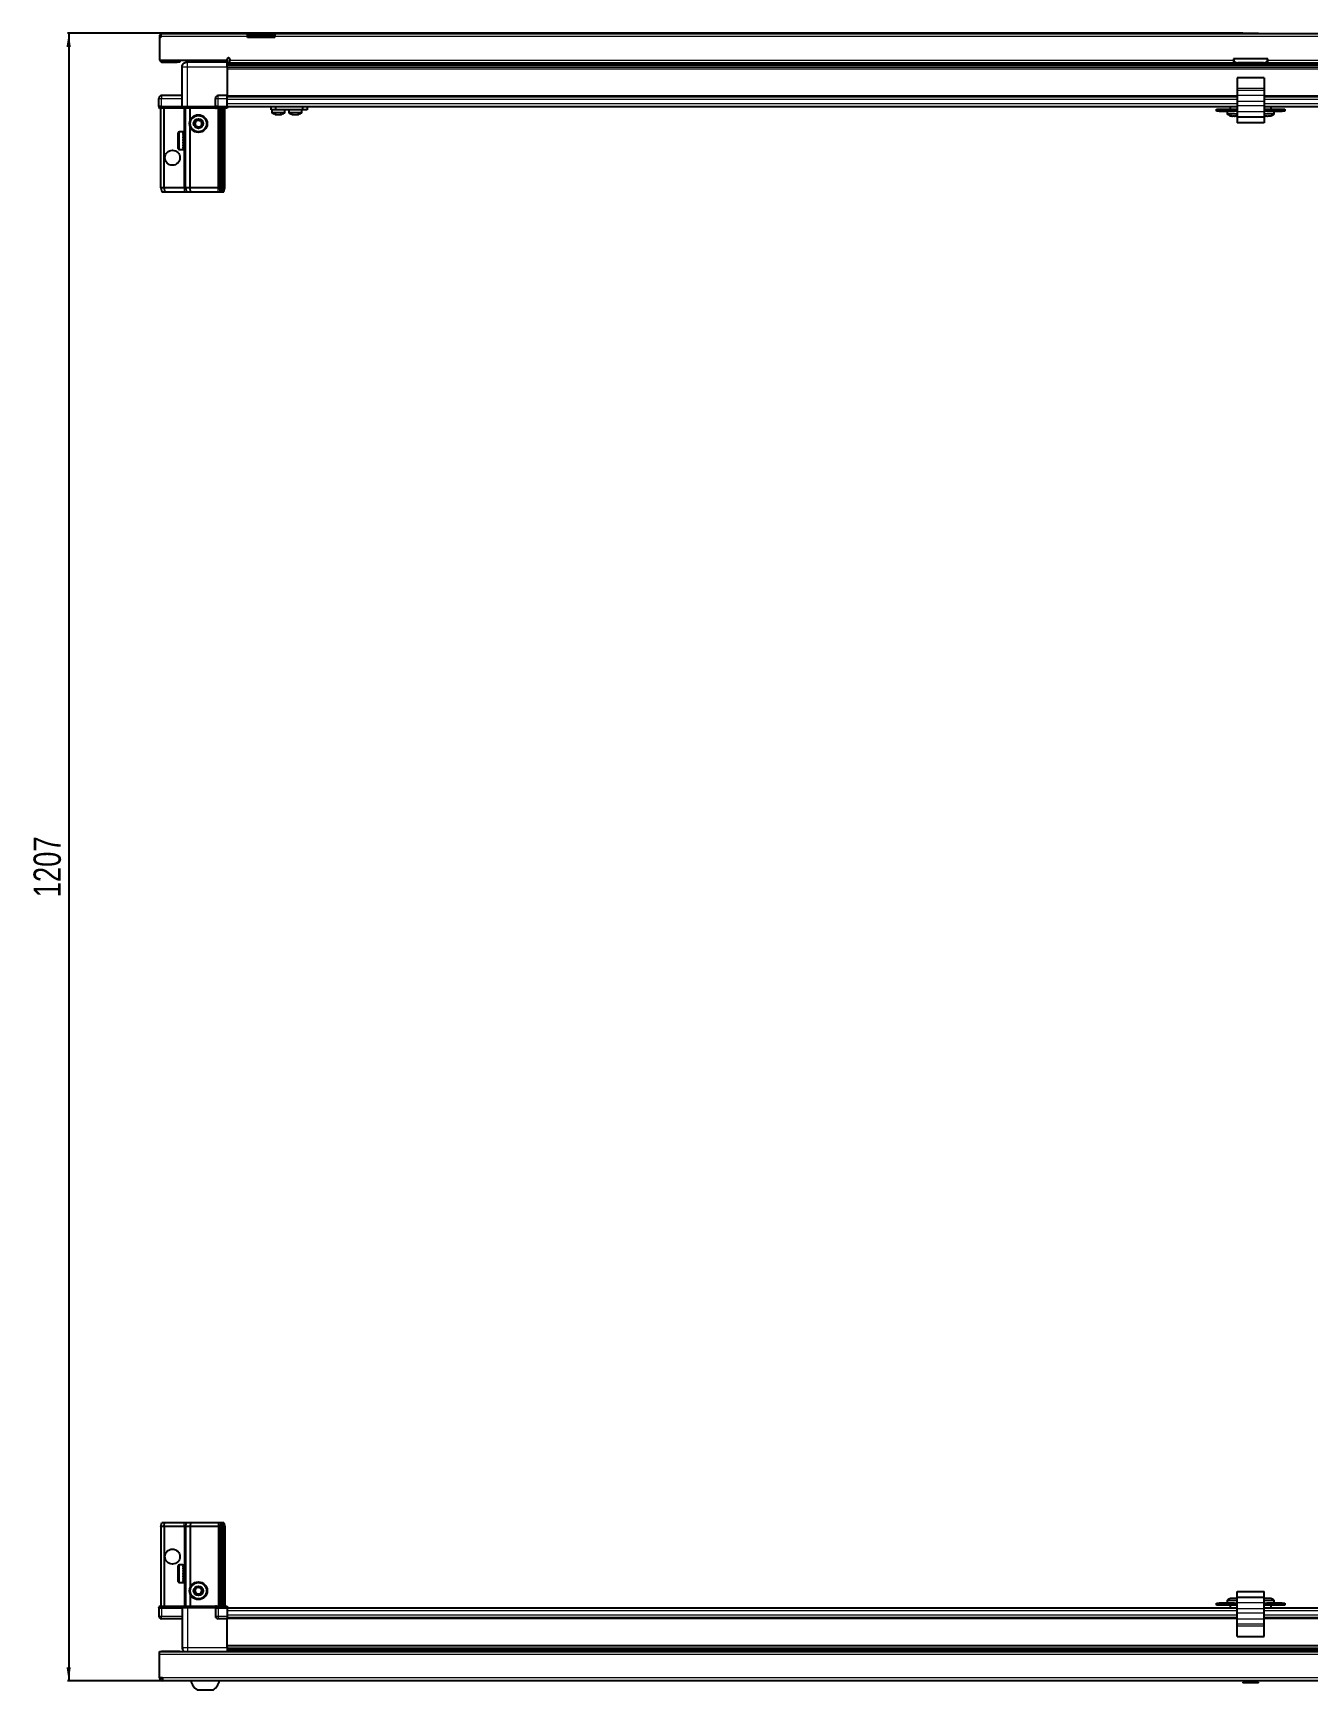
# Model space of a CAD drawing. Header units: millimetres. Extents: x 1132 to 6273, y -599 to 2283.
# Drawn here: x 1220 to 2154, y -599 to 614 of the extents above; entities that cross this region are included whole.
import ezdxf

# ---------------------------------------------------------------- set-up
doc = ezdxf.new("R2010")
doc.units = ezdxf.units.MM
doc.layers.add('FORMAT', color=7, linetype='Continuous')
doc.styles.add('SLDTEXTSTYLE0', font='TXT', dxfattribs={"width": 0.75})
doc.dimstyles.new('SLDDIMSTYLE0', dxfattribs={"dimtxt": 20, "dimasz": 10, "dimexe": 0, "dimexo": 0.0625, "dimgap": 5, "dimtad": 2, "dimdec": 1, "dimrnd": 1e-09, "dimzin": 12, "dimdsep": 46, "dimtxsty": 'SLDTEXTSTYLE0', "dimsah": 1, "dimcen": 0.09, "dimadec": 0, "dimazin": 3, "dimtfac": 1, "dimtofl": 0, "dimtmove": 0, "dimatfit": 3, "dimfxl": 0, "dimfrac": 2, "dimtolj": 1, "dimtzin": 12, "dimarcsym": 0})

# ---------------------------------------------------------------- blocks, each defined once
blk = doc.blocks.new('_D_11')
at = {"layer": 'FORMAT'}
for p, q in [((2106.7, 614.4), (1245.5, 614.4)), ((1246.5, 614.4), (1246.5, -592.6)), ((1315.1, -592.6), (1245.5, -592.6))]:
    blk.add_line(p, q, dxfattribs=at)
for points in [[(1246.5, 614.4), (1244.9, 604.4), (1248, 604.4)], [(1246.5, -592.6), (1248, -582.6), (1244.9, -582.6)]]:
    blk.add_solid(points, dxfattribs=at)
at = {"layer": 'FORMAT', "insert": (1220.7, -18.6), "char_height": 20, "attachment_point": 1, "rotation": 90, "style": 'SLDTEXTSTYLE0'}
blk.add_mtext('1207', dxfattribs=at)

msp = doc.modelspace()

# ---------------------------------------------------------------- linework, layer by layer
at = {"color": 7, "linetype": 'Continuous', "lineweight": 25}
for p, q in [((1313.99, 612.04), (1312.99, 612.04)), ((1312.99, 612.04), (1312.99, 611.14)), ((1312.99, 611.14), (1312.99, 594.64)), ((1313.99, 611.14), (1312.99, 611.14)), ((1313.99, 612.04), (1313.99, 611.14)), ((1314.59, 614.14), (1377.49, 614.14)), ((1337.85, 614.44), (1337.85, 614.14)), ((1337.85, 614.44), (1349.42, 614.44)), ((1349.42, 614.14), (1349.42, 614.44)), ((1377.49, 612.04), (1377.49, 614.14)), ((1377.49, 614.14), (1387.49, 614.14)), ((1387.49, 612.64), (1377.49, 612.64)), ((1377.49, 611.14), (1377.49, 612.04)), ((1397.49, 611.14), (1377.49, 611.14)), ((1387.49, 614.14), (1397.49, 614.14)), ((1397.49, 612.64), (1387.49, 612.64)), ((1397.49, 614.14), (1397.49, 612.04)), ((1397.49, 614.14), (2827.49, 614.14)), ((1397.49, 611.14), (1397.49, 612.04)), ((2106.7, 614.44), (2106.7, 614.14)), ((2106.7, 614.44), (2118.27, 614.44)), ((2118.27, 614.14), (2118.27, 614.44)), ((1362.49, 594.64), (1362.49, 595.49)), ((1364.49, 595.49), (1364.49, 594.74)), ((1364.49, 592.64), (1364.49, 594.74)), ((2124.99, 595.64), (2099.99, 595.64)), ((2099.99, 595.64), (2099.99, 594.74)), ((2099.99, 594.74), (2099.99, 592.64)), ((2124.99, 594.74), (2124.99, 595.64)), ((2124.99, 592.64), (2124.99, 594.74)), ((1312.99, 594.64), (1362.49, 594.64)), ((1315.09, 593.14), (1325.99, 593.14)), ((1327.99, 593.14), (1325.99, 593.14)), ((1327.99, 594.64), (1327.99, 593.14)), ((1329.49, 560.64), (1329.49, 589.64)), ((1333.24, 594.64), (1333.24, 593.14)), ((1362.49, 593.14), (1333.49, 593.14)), ((1359.74, 593.14), (1359.74, 594.64)), ((1362.49, 594.64), (1362.49, 593.14)), ((1362.49, 592.49), (1386.37, 592.49)), ((2862.49, 590.7), (1362.49, 590.7)), ((2862.49, 590.66), (1362.49, 590.66)), ((1362.49, 589.64), (1362.49, 568.64)), ((1364.49, 592.64), (2099.99, 592.64)), ((1380.99, 592.64), (1380.99, 592.49)), ((1381.15, 592.64), (1381.15, 592.49)), ((1381.36, 592.64), (1381.36, 592.49)), ((1381.91, 592.64), (1381.91, 592.49)), ((1382.32, 592.64), (1382.32, 592.49)), ((1383.21, 592.64), (1383.21, 592.49)), ((1383.79, 592.64), (1383.79, 592.49)), ((1384.93, 592.64), (1384.93, 592.49)), ((1385.63, 592.64), (1385.63, 592.49)), ((1386.37, 592.49), (1386.91, 592.49)), ((1386.91, 592.64), (1386.91, 592.49)), ((1386.91, 592.49), (1387.64, 592.49)), ((1386.91, 592.49), (1386.91, 592.49)), ((1387.09, 592.64), (1387.09, 592.49)), ((1387.59, 592.64), (1387.59, 592.49)), ((1387.64, 592.64), (1387.64, 592.49)), ((1387.64, 592.49), (1388.61, 592.49)), ((1387.64, 592.49), (1387.64, 592.49)), ((1388.61, 592.49), (2836.37, 592.49)), ((1388.93, 592.64), (1388.93, 592.49)), ((1388.95, 592.64), (1388.95, 592.49)), ((1389.64, 592.64), (1389.64, 592.49)), ((1390.82, 592.64), (1390.82, 592.49)), ((1391.43, 592.64), (1391.43, 592.49)), ((1392.38, 592.64), (1392.38, 592.49)), ((1392.84, 592.64), (1392.84, 592.49)), ((1393.47, 592.64), (1393.47, 592.49)), ((1393.72, 592.64), (1393.72, 592.49)), ((1393.96, 592.64), (1393.96, 592.49)), ((1393.99, 592.64), (1393.99, 592.49)), ((2121.99, 592.64), (2102.99, 592.64)), ((2124.99, 592.64), (2860.49, 592.64)), ((2122.49, 581.59), (2102.49, 581.59)), ((2102.49, 581.59), (2102.49, 573.86)), ((2102.49, 573.86), (2102.49, 572.42)), ((2102.49, 572.42), (2102.49, 568.65)), ((2122.49, 581.59), (2122.49, 573.86)), ((2122.49, 573.86), (2122.49, 572.42)), ((2122.49, 572.42), (2122.49, 568.65)), ((1312.49, 560.64), (1312.49, 566.64)), ((1312.49, 560.64), (1312.49, 560.3)), ((1312.49, 560.64), (1312.49, 560.64)), ((1312.49, 560.64), (1312.49, 560.3)), ((1314.49, 560.64), (1312.49, 560.64)), ((1312.49, 560.3), (1312.99, 559.44)), ((1312.49, 560.3), (1312.99, 559.44)), ((1312.99, 559.44), (1314.49, 559.44)), ((1313.99, 501.14), (1313.99, 559.44)), ((1329.49, 568.64), (1314.49, 568.64)), ((1314.49, 560.64), (1329.29, 560.64)), ((1329.29, 559.44), (1314.49, 559.44)), ((1316.49, 501.14), (1316.49, 559.44)), ((1329.29, 560.64), (1329.49, 560.64)), ((1329.49, 559.44), (1329.29, 559.44)), ((1329.49, 560.64), (1329.49, 559.44)), ((1329.49, 560.64), (1333.49, 560.64)), ((1333.49, 559.44), (1329.49, 559.44)), ((1331.99, 501.14), (1331.99, 559.44)), ((1333.49, 560.64), (1353.79, 560.64)), ((1353.79, 559.44), (1333.49, 559.44)), ((1335.49, 550.64), (1335.49, 559.44)), ((1353.79, 560.64), (1353.99, 560.64)), ((1353.99, 559.44), (1353.79, 559.44)), ((1353.99, 560.64), (1353.99, 566.64)), ((1353.99, 560.64), (1353.99, 559.44)), ((1355.99, 560.64), (1353.99, 560.64)), ((1353.99, 560.64), (1355.99, 560.64)), ((1353.99, 559.44), (1354.67, 559.44)), ((1362.49, 559.44), (1354.67, 559.44)), ((1362.49, 568.64), (1355.99, 568.64)), ((1355.99, 560.64), (1362.49, 560.64)), ((1355.99, 560.3), (1362.49, 560.3)), ((1356.99, 501.14), (1356.99, 559.44)), ((1357.99, 501.14), (1357.99, 559.44)), ((1359.49, 501.14), (1359.49, 559.44)), ((1360.99, 501.14), (1360.99, 559.44)), ((1362.49, 566.64), (1362.49, 568.64)), ((1362.49, 567.99), (2102.49, 567.99)), ((1362.49, 560.64), (1362.49, 566.64)), ((1362.49, 560.79), (2102.49, 560.79)), ((1362.49, 560.64), (1362.49, 560.3)), ((1362.49, 560.3), (1362.49, 559.44)), ((1394.94, 558.29), (1394.94, 560.79)), ((1397.94, 558.29), (1394.94, 558.29)), ((1395.29, 558.29), (1395.29, 556.38)), ((1397.94, 560.79), (1397.94, 558.29)), ((1418.14, 558.29), (1397.94, 558.29)), ((1404.79, 556.38), (1404.79, 558.29)), ((1407.74, 558.29), (1407.74, 556.38)), ((1407.79, 558.29), (1407.79, 556.38)), ((1417.29, 556.38), (1417.29, 558.29)), ((1418.14, 558.29), (1418.14, 560.79)), ((1421.14, 558.29), (1418.14, 558.29)), ((1421.14, 560.79), (1421.14, 558.29)), ((2087.49, 557.29), (2087.49, 558.79)), ((2087.49, 558.79), (2089.49, 558.79)), ((2089.49, 558.79), (2089.49, 557.29)), ((2089.49, 558.79), (2100.74, 558.79)), ((2097.49, 560.79), (2097.49, 558.79)), ((2100.74, 557.29), (2100.74, 558.79)), ((2100.74, 558.79), (2102.49, 558.79)), ((2102.49, 568.65), (2102.49, 564.32)), ((2102.49, 564.32), (2102.49, 561.1)), ((2102.49, 561.1), (2102.49, 556.77)), ((2122.49, 568.65), (2122.49, 564.32)), ((2122.49, 567.99), (2862.49, 567.99)), ((2122.49, 564.32), (2122.49, 561.1)), ((2122.49, 561.1), (2122.49, 556.77)), ((2122.49, 560.79), (2862.49, 560.79)), ((2122.49, 558.79), (2124.24, 558.79)), ((2124.24, 558.79), (2124.24, 557.29)), ((2124.24, 558.79), (2135.49, 558.79)), ((2127.49, 558.79), (2127.49, 560.79)), ((2135.49, 557.29), (2135.49, 558.79)), ((2135.49, 558.79), (2137.49, 558.79)), ((2137.49, 558.79), (2137.49, 557.29)), ((2089.49, 557.29), (2087.49, 557.29)), ((2089.49, 557.29), (2100.74, 557.29)), ((2095.24, 557.29), (2095.24, 555.38)), ((2102.49, 557.29), (2100.74, 557.29)), ((2102.49, 556.77), (2102.49, 552.79)), ((2122.49, 552.79), (2102.49, 552.79)), ((2102.49, 552.79), (2102.49, 548.79)), ((2122.49, 548.79), (2102.49, 548.79)), ((2124.24, 557.29), (2122.49, 557.29)), ((2122.49, 556.77), (2122.49, 552.79)), ((2122.49, 553.99), (2122.74, 553.91)), ((2122.49, 552.79), (2122.49, 548.79)), ((2124.24, 557.29), (2135.49, 557.29)), ((2129.74, 555.38), (2129.74, 557.29)), ((2137.49, 557.29), (2135.49, 557.29)), ((1326.79, 529.94), (1326.79, 541.34)), ((1330.49, 542.14), (1327.59, 542.14)), ((1329.99, 542.04), (1330.49, 542.04)), ((1329.99, 542.04), (1329.99, 541.88)), ((1329.99, 541.88), (1330.49, 541.88)), ((1329.99, 541.39), (1330.49, 541.39)), ((1329.99, 541.39), (1329.99, 541.01)), ((1329.99, 541.01), (1330.49, 541.01)), ((1329.99, 540.17), (1330.49, 540.17)), ((1329.99, 540.17), (1329.99, 539.62)), ((1329.99, 539.62), (1330.49, 539.62)), ((1329.99, 538.51), (1330.49, 538.51)), ((1329.99, 538.51), (1329.99, 537.83)), ((1329.99, 537.83), (1330.49, 537.83)), ((1329.99, 536.57), (1330.49, 536.57)), ((1329.99, 536.57), (1329.99, 535.84)), ((1329.99, 536.27), (1330.49, 536.27)), ((1329.99, 535.84), (1330.49, 535.84)), ((1329.99, 534.54), (1330.49, 534.54)), ((1329.99, 534.54), (1329.99, 533.82)), ((1329.99, 534.41), (1330.49, 534.41)), ((1330.49, 542.04), (1330.49, 542.14)), ((1330.49, 541.88), (1330.49, 542.04)), ((1330.49, 541.39), (1330.49, 541.88)), ((1330.49, 541.01), (1330.49, 541.39)), ((1330.49, 540.17), (1330.49, 541.01)), ((1330.49, 539.62), (1330.49, 540.17)), ((1330.59, 540.04), (1330.49, 540.04)), ((1330.49, 538.51), (1330.49, 539.62)), ((1330.49, 537.83), (1330.49, 538.51)), ((1330.49, 536.57), (1330.49, 537.83)), ((1330.49, 536.27), (1330.49, 536.57)), ((1330.49, 534.54), (1330.49, 535.84)), ((1330.49, 533.82), (1330.49, 534.41)), ((1330.59, 538.52), (1330.59, 540.04)), ((1330.59, 531.24), (1330.59, 538.52)), ((1331.47, 538.95), (1330.99, 539.64)), ((1330.99, 531.64), (1330.99, 539.64)), ((1331.96, 539.64), (1331.47, 538.95)), ((1331.47, 532.33), (1331.47, 538.95)), ((1331.99, 539.64), (1331.96, 539.64)), ((1331.96, 531.64), (1331.96, 539.64)), ((1335.49, 501.14), (1335.49, 545.64)), ((1327.59, 529.14), (1330.49, 529.14)), ((1329.99, 533.82), (1330.49, 533.82)), ((1329.99, 532.61), (1330.49, 532.61)), ((1329.99, 532.61), (1329.99, 531.98)), ((1329.99, 531.98), (1330.49, 531.98)), ((1329.99, 530.98), (1330.49, 530.98)), ((1329.99, 530.98), (1329.99, 530.5)), ((1329.99, 530.5), (1330.49, 530.5)), ((1329.99, 529.81), (1330.49, 529.81)), ((1329.99, 529.81), (1329.99, 529.52)), ((1329.99, 529.52), (1330.49, 529.52)), ((1329.99, 529.21), (1330.49, 529.21)), ((1329.99, 529.21), (1329.99, 529.14)), ((1329.99, 529.14), (1330.49, 529.14)), ((1330.49, 532.61), (1330.49, 533.82)), ((1330.49, 531.98), (1330.49, 532.61)), ((1330.49, 530.98), (1330.49, 531.98)), ((1330.49, 531.24), (1330.59, 531.24)), ((1330.49, 530.5), (1330.49, 530.98)), ((1330.49, 529.81), (1330.49, 530.5)), ((1330.49, 529.52), (1330.49, 529.81)), ((1330.49, 529.21), (1330.49, 529.52)), ((1330.49, 529.14), (1330.49, 529.21)), ((1330.49, 529.14), (1330.49, 529.14)), ((1330.99, 531.64), (1331.47, 532.33)), ((1331.47, 532.33), (1331.96, 531.64)), ((1331.96, 531.64), (1331.99, 531.64)), ((1313.99, 501.14), (1314.79, 498.14)), ((1316.49, 501.14), (1313.99, 501.14)), ((1314.79, 498.14), (1316.64, 498.14)), ((1330.99, 501.14), (1316.49, 501.14)), ((1316.49, 501.14), (1316.64, 498.14)), ((1316.64, 498.14), (1330.99, 498.14)), ((1331.99, 501.14), (1330.99, 501.14)), ((1330.99, 498.14), (1332.79, 498.14)), ((1335.49, 501.14), (1331.99, 501.14)), ((1331.99, 501.14), (1332.79, 498.14)), ((1332.79, 498.14), (1335.82, 498.14)), ((1355.99, 501.14), (1335.49, 501.14)), ((1335.82, 498.14), (1335.49, 501.14)), ((1335.82, 498.14), (1355.99, 498.14)), ((1356.99, 501.14), (1355.99, 501.14)), ((1355.99, 498.14), (1357.79, 498.14)), ((1357.99, 501.14), (1356.99, 501.14)), ((1357.79, 498.14), (1356.99, 501.14)), ((1357.79, 498.14), (1358.53, 498.14)), ((1359.49, 501.14), (1357.99, 501.14)), ((1358.53, 498.14), (1357.99, 501.14)), ((1358.53, 498.14), (1359.03, 498.14)), ((1359.03, 498.14), (1359.49, 501.14)), ((1359.03, 498.14), (1360.18, 498.14)), ((1360.99, 501.14), (1359.49, 501.14)), ((1360.18, 498.14), (1360.99, 501.14)), ((1313.99, -479.56), (1314.79, -476.56)), ((1316.49, -479.56), (1313.99, -479.56)), ((1313.99, -479.56), (1313.99, -537.86)), ((1314.79, -476.56), (1316.64, -476.56)), ((1316.49, -479.56), (1316.64, -476.56)), ((1316.49, -479.56), (1316.49, -537.86)), ((1330.99, -479.56), (1316.49, -479.56)), ((1316.64, -476.56), (1330.99, -476.56)), ((1330.99, -476.56), (1332.79, -476.56)), ((1331.99, -479.56), (1330.99, -479.56)), ((1331.99, -479.56), (1332.79, -476.56)), ((1331.99, -479.56), (1331.99, -537.86)), ((1335.49, -479.56), (1331.99, -479.56)), ((1332.79, -476.56), (1335.82, -476.56)), ((1335.82, -476.56), (1335.49, -479.56)), ((1335.49, -479.56), (1335.49, -524.06)), ((1355.99, -479.56), (1335.49, -479.56)), ((1335.82, -476.56), (1355.99, -476.56)), ((1355.99, -476.56), (1357.79, -476.56)), ((1356.99, -479.56), (1355.99, -479.56)), ((1357.79, -476.56), (1356.99, -479.56)), ((1357.99, -479.56), (1356.99, -479.56)), ((1356.99, -479.56), (1356.99, -537.86)), ((1357.79, -476.56), (1358.53, -476.56)), ((1358.53, -476.56), (1357.99, -479.56)), ((1357.99, -479.56), (1357.99, -537.86)), ((1359.49, -479.56), (1357.99, -479.56)), ((1358.53, -476.56), (1359.03, -476.56)), ((1359.03, -476.56), (1360.18, -476.56)), ((1359.03, -476.56), (1359.49, -479.56)), ((1360.99, -479.56), (1359.49, -479.56)), ((1359.49, -479.56), (1359.49, -537.86)), ((1360.18, -476.56), (1360.99, -479.56)), ((1360.99, -479.56), (1360.99, -537.86)), ((1326.79, -519.76), (1326.79, -508.36)), ((1329.99, -507.56), (1327.59, -507.56)), ((1329.99, -507.56), (1329.99, -507.57)), ((1329.99, -507.57), (1330.49, -507.57)), ((1329.99, -507.76), (1330.49, -507.76)), ((1329.99, -507.76), (1329.99, -507.97)), ((1329.99, -507.97), (1330.49, -507.97)), ((1329.99, -508.55), (1330.49, -508.55)), ((1329.99, -508.55), (1329.99, -508.98)), ((1329.99, -508.98), (1330.49, -508.98)), ((1330.49, -507.76), (1330.49, -507.57)), ((1330.49, -507.97), (1330.49, -507.76)), ((1330.49, -508.55), (1330.49, -507.97)), ((1330.49, -508.98), (1330.49, -508.55)), ((1330.49, -509.88), (1330.49, -508.98)), ((1330.59, -509.66), (1330.49, -509.66)), ((1330.59, -518.46), (1330.59, -509.66)), ((1327.59, -520.56), (1329.99, -520.56)), ((1329.99, -509.88), (1330.49, -509.88)), ((1329.99, -509.88), (1329.99, -510.48)), ((1329.99, -510.48), (1330.49, -510.48)), ((1329.99, -511.63), (1330.49, -511.63)), ((1329.99, -511.63), (1329.99, -512.33)), ((1329.99, -512.33), (1330.49, -512.33)), ((1329.99, -513.61), (1330.49, -513.61)), ((1329.99, -513.61), (1329.99, -514.35)), ((1329.99, -513.76), (1330.49, -513.76)), ((1329.99, -514.26), (1330.49, -514.26)), ((1329.99, -514.35), (1330.49, -514.35)), ((1329.99, -515.64), (1330.49, -515.64)), ((1329.99, -515.64), (1329.99, -516.34)), ((1329.99, -516.34), (1330.49, -516.34)), ((1329.99, -517.51), (1330.49, -517.51)), ((1329.99, -517.51), (1329.99, -518.11)), ((1329.99, -518.11), (1330.49, -518.11)), ((1329.99, -519.04), (1330.49, -519.04)), ((1329.99, -519.04), (1329.99, -519.48)), ((1329.99, -519.48), (1330.49, -519.48)), ((1329.99, -520.09), (1330.49, -520.09)), ((1329.99, -520.09), (1329.99, -520.33)), ((1329.99, -520.33), (1330.49, -520.33)), ((1329.99, -520.55), (1330.49, -520.55)), ((1329.99, -520.55), (1329.99, -520.56)), ((1329.99, -520.56), (1330.49, -520.56)), ((1330.49, -510.48), (1330.49, -509.88)), ((1330.49, -511.63), (1330.49, -510.48)), ((1330.49, -512.33), (1330.49, -511.63)), ((1330.49, -513.61), (1330.49, -512.33)), ((1330.49, -513.76), (1330.49, -513.61)), ((1330.49, -514.35), (1330.49, -514.26)), ((1330.49, -515.64), (1330.49, -514.35)), ((1330.49, -516.34), (1330.49, -515.64)), ((1330.49, -517.51), (1330.49, -516.34)), ((1330.49, -518.11), (1330.49, -517.51)), ((1330.49, -519.04), (1330.49, -518.11)), ((1330.49, -518.46), (1330.59, -518.46)), ((1330.49, -519.48), (1330.49, -519.04)), ((1330.49, -520.09), (1330.49, -519.48)), ((1330.49, -520.33), (1330.49, -520.09)), ((1330.49, -520.55), (1330.49, -520.33)), ((1330.49, -520.56), (1330.49, -520.55)), ((1331.47, -510.75), (1330.99, -510.06)), ((1330.99, -518.06), (1330.99, -510.06)), ((1330.99, -518.06), (1331.47, -517.37)), ((1331.96, -510.06), (1331.47, -510.75)), ((1331.47, -517.37), (1331.47, -510.75)), ((1331.47, -517.37), (1331.96, -518.06)), ((1331.99, -510.06), (1331.96, -510.06)), ((1331.96, -518.06), (1331.96, -510.06)), ((1331.96, -518.06), (1331.99, -518.06)), ((1335.49, -529.06), (1335.49, -537.86)), ((2095.24, -533.81), (2095.24, -535.71)), ((2101.16, -532.23), (2101.16, -532.23)), ((2102.49, -527.21), (2122.49, -527.21)), ((2102.49, -531.21), (2102.49, -527.21)), ((2102.49, -531.21), (2122.49, -531.21)), ((2102.49, -535.2), (2102.49, -531.21)), ((2122.49, -531.21), (2122.49, -527.21)), ((2122.49, -535.2), (2122.49, -531.21)), ((2126.16, -532.23), (2126.16, -532.23)), ((2129.74, -535.71), (2129.74, -533.81)), ((1312.99, -537.86), (1312.49, -538.73)), ((1312.49, -539.06), (1312.49, -538.73)), ((1312.49, -539.06), (1314.49, -539.06)), ((1312.49, -539.06), (1312.49, -545.06)), ((1314.49, -537.86), (1312.99, -537.86)), ((1314.49, -537.86), (1329.29, -537.86)), ((1329.29, -539.06), (1314.49, -539.06)), ((1314.49, -539.06), (1329.29, -539.06)), ((1329.29, -537.86), (1329.49, -537.86)), ((1329.49, -539.06), (1329.29, -539.06)), ((1329.49, -539.06), (1329.49, -537.86)), ((1329.49, -537.86), (1333.49, -537.86)), ((1333.49, -539.06), (1329.49, -539.06)), ((1329.49, -539.06), (1329.49, -568.06)), ((1333.49, -537.86), (1353.79, -537.86)), ((1353.79, -539.06), (1333.49, -539.06)), ((1353.79, -537.86), (1353.99, -537.86)), ((1353.99, -539.06), (1353.79, -539.06)), ((1353.99, -539.06), (1353.99, -537.86)), ((1354.67, -537.86), (1353.99, -537.86)), ((1353.99, -539.06), (1355.99, -539.06)), ((1353.99, -539.06), (1353.99, -545.06)), ((1354.67, -537.86), (1362.49, -537.86)), ((1362.49, -538.73), (1355.99, -538.73)), ((1362.49, -539.06), (1355.99, -539.06)), ((1355.99, -539.06), (1362.49, -539.06)), ((1362.49, -537.86), (1362.49, -538.73)), ((1362.49, -538.73), (1362.49, -538.73)), ((1362.49, -539.06), (1362.49, -538.73)), ((1362.49, -539.06), (1362.49, -539.06)), ((1362.49, -539.06), (1362.49, -545.06)), ((2102.49, -539.21), (1362.49, -539.21)), ((1362.49, -545.06), (1362.49, -547.06)), ((2087.49, -537.21), (2087.49, -535.71)), ((2087.49, -535.71), (2089.49, -535.71)), ((2089.49, -537.21), (2087.49, -537.21)), ((2089.49, -535.71), (2089.49, -537.21)), ((2100.74, -535.71), (2089.49, -535.71)), ((2100.74, -537.21), (2089.49, -537.21)), ((2097.49, -537.21), (2097.49, -539.21)), ((2100.74, -537.21), (2100.74, -535.71)), ((2100.74, -535.71), (2102.49, -535.71)), ((2102.49, -537.21), (2100.74, -537.21)), ((2102.49, -539.52), (2102.49, -535.2)), ((2102.49, -542.75), (2102.49, -539.52)), ((2102.49, -547.07), (2102.49, -542.75)), ((2122.49, -539.52), (2122.49, -535.2)), ((2122.49, -535.71), (2124.24, -535.71)), ((2124.24, -537.21), (2122.49, -537.21)), ((2862.49, -539.21), (2122.49, -539.21)), ((2122.49, -542.75), (2122.49, -539.52)), ((2122.49, -547.07), (2122.49, -542.75)), ((2124.24, -535.71), (2124.24, -537.21)), ((2135.49, -535.71), (2124.24, -535.71)), ((2135.49, -537.21), (2124.24, -537.21)), ((2127.49, -539.21), (2127.49, -537.21)), ((2135.49, -537.21), (2135.49, -535.71)), ((2135.49, -535.71), (2137.49, -535.71)), ((2137.49, -537.21), (2135.49, -537.21)), ((2137.49, -535.71), (2137.49, -537.21)), ((1329.49, -547.06), (1314.49, -547.06)), ((1362.49, -547.06), (1355.99, -547.06)), ((2102.49, -546.41), (1362.49, -546.41)), ((1362.49, -568.06), (1362.49, -547.06)), ((2102.49, -550.84), (2102.49, -547.07)), ((2102.49, -552.29), (2102.49, -550.84)), ((2102.49, -560.01), (2102.49, -552.29)), ((2862.49, -546.41), (2122.49, -546.41)), ((2122.49, -550.84), (2122.49, -547.07)), ((2122.49, -552.29), (2122.49, -550.84)), ((2122.49, -560.01), (2122.49, -552.29)), ((1362.49, -569.09), (2862.49, -569.09)), ((1362.49, -569.12), (2862.49, -569.12)), ((2102.49, -560.01), (2122.49, -560.01)), ((1312.99, -571.06), (2911.99, -571.06)), ((1312.99, -573.16), (1312.99, -571.06)), ((1312.99, -590.46), (1312.99, -573.16)), ((1327.99, -570.96), (1315.09, -570.96)), ((1327.99, -570.96), (1327.99, -571.06)), ((1386.37, -570.91), (1362.49, -570.91)), ((1380.99, -571.06), (1380.99, -570.91)), ((1381.03, -571.06), (1381.03, -570.91)), ((1381.3, -571.06), (1381.3, -570.91)), ((1381.56, -571.06), (1381.56, -570.91)), ((1382.21, -571.06), (1382.21, -570.91)), ((1382.67, -571.06), (1382.67, -570.91)), ((1383.64, -571.06), (1383.64, -570.91)), ((1384.26, -571.06), (1384.26, -570.91)), ((1385.45, -571.06), (1385.45, -570.91)), ((1386.11, -571.06), (1386.11, -570.91)), ((1386.16, -571.06), (1386.16, -570.91)), ((1387.45, -570.91), (1386.37, -570.91)), ((1388.19, -570.91), (1387.45, -570.91)), ((1387.45, -571.06), (1387.45, -570.91)), ((1387.45, -570.91), (1387.45, -570.91)), ((1387.47, -571.06), (1387.47, -570.91)), ((1387.96, -571.06), (1387.96, -570.91)), ((1388.19, -571.06), (1388.19, -570.91)), ((1388.61, -570.91), (1388.19, -570.91)), ((1388.19, -570.91), (1388.19, -570.91)), ((2836.37, -570.91), (1388.61, -570.91)), ((1389.46, -571.06), (1389.46, -570.91)), ((1390.15, -571.06), (1390.15, -570.91)), ((1391.28, -571.06), (1391.28, -570.91)), ((1391.86, -571.06), (1391.86, -570.91)), ((1392.73, -571.06), (1392.73, -570.91)), ((1393.13, -571.06), (1393.13, -570.91)), ((1393.66, -571.06), (1393.66, -570.91)), ((1393.85, -571.06), (1393.85, -570.91)), ((1393.99, -571.06), (1393.99, -570.91)), ((1315.09, -590.46), (1312.99, -590.46)), ((1315.09, -590.46), (1315.09, -592.56)), ((2909.89, -592.56), (1315.09, -592.56)), ((2107.69, -592.56), (2106.7, -593.55)), ((2106.7, -593.55), (2106.7, -594.06)), ((2118.27, -593.55), (2106.7, -593.55)), ((2118.27, -594.06), (2106.7, -594.06)), ((2118.27, -593.55), (2117.29, -592.56)), ((2118.27, -594.06), (2118.27, -593.55)), ((1340.49, -599.16), (1352.49, -599.16))]:
    msp.add_line(p, q, dxfattribs=at)
at = {"color": 8, "linetype": 'Continuous', "lineweight": 18}
for p, q in [((1377.49, 612.04), (1313.99, 612.04)), ((1387.49, 612.64), (1387.49, 614.14)), ((2827.49, 612.04), (1397.49, 612.04)), ((1364.49, 594.74), (2099.99, 594.74)), ((2124.99, 594.74), (2860.49, 594.74)), ((1315.09, 594.64), (1315.09, 593.14)), ((1325.99, 593.14), (1325.99, 594.64)), ((1333.49, 589.64), (1362.49, 589.64)), ((1333.49, 560.64), (1333.49, 589.64)), ((1362.49, 593.14), (1364.49, 593.14)), ((2862.49, 591.9), (1362.49, 591.9)), ((1362.49, 589.45), (2862.49, 589.45)), ((2862.49, 588.04), (1362.49, 588.04)), ((2099.99, 593.14), (2101.33, 593.14)), ((2123.65, 593.14), (2124.99, 593.14)), ((2122.49, 573.86), (2102.49, 573.86)), ((2122.49, 572.42), (2102.49, 572.42)), ((1312.49, 566.64), (1314.49, 566.64)), ((1314.49, 568.64), (1314.49, 566.64)), ((1314.49, 566.64), (1329.49, 566.64)), ((1314.49, 560.64), (1314.49, 566.64)), ((1314.49, 560.64), (1314.49, 559.44)), ((1329.29, 559.44), (1329.29, 560.64)), ((1330.99, 539.64), (1330.99, 559.44)), ((1333.49, 560.64), (1333.49, 559.44)), ((1353.79, 559.44), (1353.79, 560.64)), ((1353.99, 566.64), (1355.99, 566.64)), ((1355.99, 566.64), (1355.99, 568.64)), ((1355.99, 560.64), (1355.99, 566.64)), ((1355.99, 566.64), (1362.49, 566.64)), ((1355.99, 560.64), (1355.99, 560.3)), ((1355.99, 501.14), (1355.99, 559.44)), ((1362.49, 568.64), (2102.49, 568.64)), ((1362.49, 565.99), (2102.49, 565.99)), ((1362.49, 562.79), (2102.49, 562.79)), ((2122.49, 568.65), (2102.49, 568.65)), ((2122.49, 564.32), (2102.49, 564.32)), ((2122.49, 561.1), (2102.49, 561.1)), ((2122.49, 568.64), (2862.49, 568.64)), ((2122.49, 565.99), (2862.49, 565.99)), ((2122.49, 562.79), (2862.49, 562.79)), ((1404.79, 556.38), (1395.29, 556.38)), ((1404.59, 556.01), (1395.48, 556.01)), ((1407.79, 556.38), (1407.74, 556.38)), ((1417.29, 556.38), (1407.79, 556.38)), ((1407.98, 556.01), (1407.93, 556.01)), ((1417.09, 556.01), (1407.98, 556.01)), ((2102.49, 555.38), (2095.24, 555.38)), ((2102.49, 555.01), (2095.43, 555.01)), ((2122.49, 556.77), (2102.49, 556.77)), ((2129.74, 555.38), (2122.49, 555.38)), ((2129.54, 555.01), (2122.49, 555.01)), ((1327.59, 529.14), (1327.59, 542.14)), ((1330.99, 501.14), (1330.99, 531.64)), ((1330.99, 501.14), (1330.99, 498.14)), ((1355.99, 498.14), (1355.99, 501.14)), ((1330.99, -479.56), (1330.99, -476.56)), ((1330.99, -479.56), (1330.99, -510.06)), ((1355.99, -476.56), (1355.99, -479.56)), ((1355.99, -479.56), (1355.99, -537.86)), ((1327.59, -520.56), (1327.59, -507.56)), ((1330.99, -518.06), (1330.99, -537.86)), ((2095.24, -533.81), (2099.99, -533.81)), ((2095.43, -533.44), (2099.99, -533.44)), ((2099.99, -533.44), (2102.49, -533.44)), ((2099.99, -533.81), (2102.49, -533.81)), ((2122.49, -533.44), (2124.99, -533.44)), ((2122.49, -533.81), (2124.99, -533.81)), ((2124.99, -533.44), (2129.54, -533.44)), ((2124.99, -533.81), (2129.74, -533.81)), ((1312.49, -545.06), (1314.49, -545.06)), ((1314.49, -539.06), (1314.49, -537.86)), ((1314.49, -539.06), (1314.49, -545.06)), ((1314.49, -545.06), (1329.49, -545.06)), ((1314.49, -547.06), (1314.49, -545.06)), ((1329.29, -539.06), (1329.29, -537.86)), ((1333.49, -539.06), (1333.49, -537.86)), ((1333.49, -539.06), (1333.49, -568.06)), ((1353.79, -539.06), (1353.79, -537.86)), ((1353.99, -545.06), (1355.99, -545.06)), ((1355.99, -539.06), (1355.99, -538.73)), ((1355.99, -539.06), (1355.99, -545.06)), ((1355.99, -545.06), (1362.49, -545.06)), ((1355.99, -545.06), (1355.99, -547.06)), ((1362.49, -539.06), (1362.49, -538.73)), ((2102.49, -541.21), (1362.49, -541.21)), ((2102.49, -544.41), (1362.49, -544.41)), ((2102.49, -535.2), (2122.49, -535.2)), ((2102.49, -539.52), (2122.49, -539.52)), ((2102.49, -542.75), (2122.49, -542.75)), ((2862.49, -541.21), (2122.49, -541.21)), ((2862.49, -544.41), (2122.49, -544.41)), ((2102.49, -547.06), (1362.49, -547.06)), ((2102.49, -547.07), (2122.49, -547.07)), ((2102.49, -550.84), (2122.49, -550.84)), ((2102.49, -552.29), (2122.49, -552.29)), ((2862.49, -547.06), (2122.49, -547.06)), ((1333.49, -568.06), (1362.49, -568.06)), ((1362.49, -566.46), (2862.49, -566.46)), ((2862.49, -567.88), (1362.49, -567.88)), ((1362.49, -570.33), (2862.49, -570.33)), ((2911.99, -573.16), (1312.99, -573.16)), ((1315.09, -571.06), (1315.09, -570.96)), ((2909.89, -590.46), (1315.09, -590.46))]:
    msp.add_line(p, q, dxfattribs=at)
at = {"color": 7, "linetype": 'Continuous', "lineweight": 25, "flags": 128}
for points in [[(2102.49, -532.41), (2102.48, -532.41), (2102.17, -532.31)], [(2122.84, -532.31), (2122.52, -532.4), (2122.49, -532.41)], [(1315.09, -570.96), (1314.68, -571), (1314.45, -571.06)]]:
    msp.add_lwpolyline(points, dxfattribs=at)
at = {"color": 7, "linetype": 'Continuous', "lineweight": 25}
for centre, radius in [((1341.49, 548.14), 6.5), ((1341.49, 548.14), 3.46), ((1322.49, 523.14), 5.5), ((1322.49, -501.56), 5.5), ((1341.49, -526.56), 6.5), ((1341.49, -526.56), 3.46)]:
    msp.add_circle(centre, radius, dxfattribs=at)
at = {"color": 8, "linetype": 'Continuous', "lineweight": 18}
for centre in [(1341.49, 548.14), (1341.49, -526.56)]:
    msp.add_circle(centre, 5.7, dxfattribs=at)
at = {"color": 7, "linetype": 'Continuous', "lineweight": 25}
for centre, radius, start, end in [((1363.49, 595.49), 1, 0, 180), ((2102.99, 595.64), 3, 180, 270), ((2121.99, 595.64), 3, 270, 360), ((1315.09, 595.24), 2.1, 196.60155, 270), ((1314.49, 566.64), 2, 90, 180), ((1355.99, 566.64), 2, 90, 180), ((1341.49, 548.14), 2.5, 134.92207, 194.92207), ((1341.49, 548.14), 2.5, 194.92207, 254.92207), ((1341.49, 548.14), 2.5, 74.92207, 134.92207), ((1341.49, 548.14), 2.5, 254.92207, 314.92207), ((1341.49, 548.14), 2.5, 14.92207, 74.92207), ((1341.49, 548.14), 2.5, 314.92207, 14.92207), ((1395.74, 556.38), 0.45, 180, 235.28209), ((1400.04, 562.59), 8, 235.28209, 258.9392), ((1400.04, 562.59), 8, 281.00757, 304.71791), ((1404.34, 556.38), 0.45, 304.71791, 0), ((1408.19, 556.38), 0.45, 180, 235.28209), ((1408.24, 556.38), 0.45, 180, 235.28209), ((1412.49, 562.59), 8, 235.28209, 255.8287), ((1412.54, 562.59), 8, 235.28209, 259.06255), ((1412.54, 562.59), 8, 280.87532, 304.71791), ((1416.84, 556.38), 0.45, 304.71791, 0), ((2095.69, 555.38), 0.45, 180, 235.28209), ((2099.99, 561.59), 8, 235.28209, 259.10263), ((2099.99, 561.59), 8, 280.79755, 288.20996), ((2124.99, 561.59), 8, 286.33055, 304.71791), ((2129.29, 555.38), 0.45, 304.71791, 0), ((1327.59, 541.34), 0.8, 90, 180), ((1330.99, 540.04), 0.4, 180, 270), ((1327.59, 529.94), 0.8, 180, 270), ((1330.99, 531.24), 0.4, 90, 180), ((1327.59, -508.36), 0.8, 90, 180), ((1330.99, -509.66), 0.4, 180, 270), ((1327.59, -519.76), 0.8, 180, 270), ((1330.99, -518.46), 0.4, 90, 180), ((1341.49, -526.56), 2.5, 147.37605, 207.37605), ((1341.49, -526.56), 2.5, 207.37605, 267.37605), ((1341.49, -526.56), 2.5, 87.37605, 147.37605), ((1341.49, -526.56), 2.5, 267.37605, 327.37605), ((1341.49, -526.56), 2.5, 27.37605, 87.37605), ((1341.49, -526.56), 2.5, 327.37605, 27.37605), ((2095.69, -533.81), 0.45, 124.71791, 180), ((2099.99, -540.01), 8, 105.59831, 124.71791), ((2124.99, -540.01), 8, 55.28209, 74.20809), ((2129.29, -533.81), 0.45, 0, 55.28209), ((1314.49, -545.06), 2, 180, 270), ((1355.99, -545.06), 2, 180, 270), ((1315.09, -590.46), 2.1, 180, 270), ((1315.09, -590.46), 0.6, 180, 270), ((1347.51, -589.54), 11.91, 194.70035, 233.8734), ((1345.46, -589.54), 11.91, 306.1266, 345.29965)]:
    msp.add_arc(centre, radius, start, end, dxfattribs=at)
for centre, start_param, end_param in [((1355.99, 556.84), 0, 0.7227342), ((1355.99, -535.26), 2.4188584, 3.1415927)]:
    msp.add_ellipse(centre, major_axis=(0, 3.46), ratio=0.5773503, start_param=start_param, end_param=end_param, dxfattribs=at)
for points, knots in [([(1314.59, 614.05), (1314.51, 614.03), (1314.19, 613.99), (1313.7, 613.66), (1313.23, 613.11), (1313.02, 612.53), (1313, 612.16), (1312.99, 612.04)], [0, 0, 0, 0, 0.0892624, 0.3475085, 0.6057515, 0.8639944, 1, 1, 1, 1]), ([(1313.99, 612.04), (1314.03, 612.29), (1314.12, 612.78), (1314.26, 613.43), (1314.39, 613.89), (1314.5, 614.11), (1314.57, 614.13), (1314.59, 614.14)], [0, 0, 0, 0, 0.23025534, 0.4485219, 0.6667858, 0.88504963, 1, 1, 1, 1]), ([(1329.49, 589.64), (1329.54, 590.08), (1329.61, 590.76), (1330.04, 591.57), (1330.5, 592.13), (1331.06, 592.58), (1331.87, 593.02), (1332.55, 593.09), (1332.99, 593.14)], [0, 0, 0, 0, 0.2394568, 0.3683607, 0.5, 0.6316393, 0.7605432, 1, 1, 1, 1]), ([(1333.49, 593.14), (1333.42, 593.14), (1333.29, 593.14), (1333.13, 593.14), (1333.01, 593.14), (1333, 593.14), (1332.99, 593.14)], [0, 0, 0, 0, 0.2493943, 0.50033348, 0.75016674, 1, 1, 1, 1]), ([(1362.49, 589.64), (1362.49, 590.03), (1362.49, 590.82), (1362.49, 591.87), (1362.49, 592.66), (1362.49, 593.08), (1362.49, 593.12), (1362.49, 593.14)], [0, 0, 0, 0, 0.2146939, 0.4293877, 0.6440816, 0.8587754, 1, 1, 1, 1]), ([(1338.7, 548.89), (1339.07, 549.25), (1339.75, 549.93), (1340.43, 550.61), (1340.75, 550.93)], [0, 0, 0, 0, 0.5346859, 1, 1, 1, 1]), ([(1339.44, 546.1), (1339.36, 546.43), (1339.14, 547.23), (1338.89, 548.19), (1338.73, 548.77), (1338.7, 548.89)], [0, 0, 0, 0, 0.3629006, 0.8668753, 1, 1, 1, 1]), ([(1340.75, 550.93), (1341.24, 550.79), (1342.17, 550.54), (1343.1, 550.29), (1343.53, 550.18)], [0, 0, 0, 0, 0.5346859, 1, 1, 1, 1]), ([(1344.28, 547.39), (1343.91, 547.02), (1343.23, 546.34), (1342.55, 545.66), (1342.23, 545.35)], [0, 0, 0, 0, 0.5346859, 1, 1, 1, 1]), ([(1343.53, 550.18), (1343.56, 550.06), (1343.72, 549.48), (1343.98, 548.52), (1344.19, 547.72), (1344.28, 547.39)], [0, 0, 0, 0, 0.1331247, 0.6370994, 1, 1, 1, 1]), ([(1398.54, 554.73), (1398.54, 554.73), (1398.54, 554.73), (1398.4, 554.76), (1398.22, 554.81), (1398.07, 554.87), (1398, 554.9), (1397.99, 554.91), (1397.99, 554.91), (1398, 554.91), (1398.02, 554.91), (1398.09, 554.89), (1398.38, 554.82), (1398.76, 554.75), (1399.17, 554.72), (1399.45, 554.75), (1399.6, 554.81), (1399.71, 554.88), (1399.78, 554.91), (1399.8, 554.91), (1399.83, 554.91), (1399.85, 554.91), (1399.89, 554.9), (1399.99, 554.87), (1400.15, 554.8), (1400.37, 554.74), (1400.67, 554.72), (1401.01, 554.75), (1401.32, 554.8), (1401.56, 554.85), (1401.68, 554.87), (1401.76, 554.89), (1401.81, 554.9), (1401.85, 554.91), (1401.86, 554.91), (1401.87, 554.91), (1401.87, 554.91)], [0, 0, 0, 0, 0.0260981, 0.0798373, 0.1372046, 0.1783571, 0.1990393, 0.2033396, 0.2076895, 0.2107229, 0.2145438, 0.2214795, 0.2486016, 0.3557772, 0.404897, 0.4544227, 0.54605, 0.5914038, 0.5971187, 0.6013251, 0.6043817, 0.6074438, 0.6119905, 0.6242286, 0.6785193, 0.7597502, 0.8043048, 0.8490258, 0.923625, 0.9513598, 0.9687075, 0.9799959, 0.9911421, 0.9954732, 0.998845, 1, 1, 1, 1]), ([(1401.87, 554.91), (1401.88, 554.91), (1401.88, 554.91), (1401.89, 554.9), (1401.84, 554.87), (1401.7, 554.8), (1401.56, 554.75), (1401.51, 554.72), (1401.55, 554.73), (1401.57, 554.74)], [0, 0, 0, 0, 0.0151829, 0.0365363, 0.0956997, 0.3601423, 0.6752387, 0.8745348, 1, 1, 1, 1]), ([(1411.02, 554.73), (1411.03, 554.73), (1411.05, 554.73), (1410.91, 554.78), (1410.75, 554.84), (1410.63, 554.89), (1410.63, 554.91), (1410.63, 554.91), (1410.65, 554.91), (1410.67, 554.91), (1410.76, 554.89), (1411.1, 554.81), (1411.52, 554.73), (1411.96, 554.73), (1412.18, 554.76), (1412.35, 554.81), (1412.47, 554.87), (1412.55, 554.9), (1412.6, 554.91), (1412.62, 554.91), (1412.64, 554.91), (1412.67, 554.91), (1412.73, 554.89), (1412.86, 554.82), (1413.01, 554.75), (1413.32, 554.72), (1413.7, 554.75), (1414.09, 554.81), (1414.39, 554.88), (1414.5, 554.91), (1414.52, 554.91), (1414.53, 554.91), (1414.54, 554.91), (1414.54, 554.9), (1414.48, 554.87), (1414.3, 554.8), (1414.1, 554.74), (1414.06, 554.74), (1414.05, 554.73)], [0, 0, 0, 0, 0.0283629, 0.0806823, 0.1383562, 0.1672924, 0.1709175, 0.1737955, 0.1766977, 0.1800498, 0.1863992, 0.2130773, 0.319019, 0.3539804, 0.3992833, 0.4476446, 0.4823368, 0.4997721, 0.5033973, 0.5070643, 0.5096216, 0.5128427, 0.5186896, 0.5415539, 0.6319042, 0.6733129, 0.7150637, 0.7923067, 0.8305407, 0.8353583, 0.8389044, 0.8414812, 0.8440625, 0.8478955, 0.8582124, 0.9039802, 0.9724588, 1, 1, 1, 1]), ([(2098.48, 553.73), (2098.48, 553.73), (2098.49, 553.73), (2098.36, 553.77), (2098.17, 553.83), (2098.04, 553.89), (2098.03, 553.91), (2098.03, 553.91), (2098.04, 553.91), (2098.06, 553.91), (2098.11, 553.9), (2098.31, 553.86), (2098.65, 553.78), (2099.07, 553.73), (2099.4, 553.73), (2099.62, 553.77), (2099.78, 553.84), (2099.89, 553.89), (2099.96, 553.91), (2099.98, 553.91), (2100, 553.91), (2100.03, 553.91), (2100.1, 553.89), (2100.26, 553.81), (2100.44, 553.73), (2100.84, 553.73), (2101.16, 553.76), (2101.48, 553.81), (2101.72, 553.87), (2101.86, 553.9), (2101.91, 553.91), (2101.93, 553.91), (2101.94, 553.91), (2101.95, 553.91), (2101.93, 553.89), (2101.78, 553.82), (2101.59, 553.76), (2101.47, 553.72), (2101.49, 553.73), (2101.49, 553.73)], [0, 0, 0, 0, 0.0107986, 0.0543621, 0.1370986, 0.1577299, 0.1615047, 0.1653161, 0.1678592, 0.1703965, 0.1748191, 0.1884464, 0.2519024, 0.3158484, 0.35385, 0.4061453, 0.4637925, 0.4927153, 0.4963388, 0.4992154, 0.5021163, 0.5054668, 0.5118133, 0.5384791, 0.6443718, 0.679317, 0.724599, 0.772938, 0.8076141, 0.8250414, 0.8286649, 0.8323302, 0.8348863, 0.8381059, 0.84395, 0.8668038, 0.9571124, 0.9985019, 1, 1, 1, 1]), ([(2122.74, 553.91), (2122.74, 553.91), (2122.74, 553.91), (2122.75, 553.91), (2122.81, 553.89), (2123.11, 553.81), (2123.5, 553.73), (2123.76, 553.73), (2123.82, 553.76), (2123.82, 553.81), (2123.81, 553.87), (2123.81, 553.9), (2123.84, 553.91), (2123.85, 553.91), (2123.88, 553.91), (2123.9, 553.91), (2123.98, 553.89), (2124.23, 553.82), (2124.55, 553.75), (2124.98, 553.72), (2125.38, 553.75), (2125.71, 553.81), (2125.96, 553.88), (2126.07, 553.91), (2126.09, 553.91), (2126.11, 553.91), (2126.13, 553.91), (2126.15, 553.9), (2126.18, 553.87), (2126.15, 553.8), (2126.16, 553.74), (2126.28, 553.72), (2126.52, 553.75), (2126.78, 553.8), (2127, 553.85), (2127.1, 553.87), (2127.17, 553.89), (2127.21, 553.9), (2127.23, 553.91), (2127.24, 553.91), (2127.24, 553.91), (2127.24, 553.91)], [0, 0, 0, 0, 0.0019495, 0.0053008, 0.0116486, 0.0383202, 0.144236, 0.1791887, 0.2244806, 0.2728301, 0.3075137, 0.3249448, 0.3285691, 0.3322352, 0.3347919, 0.3380121, 0.3438576, 0.3667163, 0.4570446, 0.4984431, 0.5401837, 0.6174078, 0.6556324, 0.6604488, 0.663994, 0.6665702, 0.6691509, 0.6729829, 0.6832973, 0.7290539, 0.7975158, 0.8350667, 0.8727579, 0.9356307, 0.9590057, 0.9736265, 0.9831404, 0.9925345, 0.9961847, 0.9990266, 1, 1, 1, 1]), ([(1342.23, 545.35), (1341.73, 545.48), (1340.8, 545.73), (1339.88, 545.98), (1339.44, 546.1)], [0, 0, 0, 0, 0.5346859, 1, 1, 1, 1]), ([(1338.6, -526.43), (1338.88, -526), (1339.4, -525.18), (1339.92, -524.38), (1340.16, -524)], [0, 0, 0, 0, 0.5346859, 1, 1, 1, 1]), ([(1339.93, -528.99), (1339.87, -528.88), (1339.6, -528.35), (1339.14, -527.47), (1338.76, -526.74), (1338.6, -526.43)], [0, 0, 0, 0, 0.1331247, 0.6370994, 1, 1, 1, 1]), ([(1342.82, -529.13), (1342.3, -529.1), (1341.34, -529.06), (1340.38, -529.01), (1339.93, -528.99)], [0, 0, 0, 0, 0.5346859, 1, 1, 1, 1]), ([(1340.16, -524), (1340.68, -524.02), (1341.64, -524.07), (1342.6, -524.11), (1343.04, -524.13)], [0, 0, 0, 0, 0.5346859, 1, 1, 1, 1]), ([(1344.37, -526.69), (1344.09, -527.13), (1343.57, -527.94), (1343.06, -528.75), (1342.82, -529.13)], [0, 0, 0, 0, 0.53468586, 1, 1, 1, 1]), ([(1343.04, -524.13), (1343.2, -524.44), (1343.58, -525.17), (1344.04, -526.05), (1344.31, -526.58), (1344.37, -526.69)], [0, 0, 0, 0, 0.3629006, 0.8668753, 1, 1, 1, 1]), ([(2102.24, -532.34), (2102.24, -532.34), (2102.24, -532.33), (2102.21, -532.33), (2102.09, -532.29), (2101.83, -532.23), (2101.52, -532.17), (2101.29, -532.15), (2101.15, -532.17), (2101.16, -532.23), (2101.17, -532.3), (2101.16, -532.32), (2101.14, -532.33), (2101.12, -532.34), (2101.11, -532.34), (2101.08, -532.33), (2101.03, -532.32), (2100.82, -532.27), (2100.56, -532.2), (2100.2, -532.16), (2099.88, -532.15), (2099.5, -532.19), (2099.2, -532.26), (2098.97, -532.32), (2098.9, -532.33), (2098.88, -532.34), (2098.86, -532.34), (2098.84, -532.33), (2098.82, -532.33), (2098.8, -532.28), (2098.83, -532.21), (2098.79, -532.15), (2098.59, -532.15), (2098.29, -532.2), (2098, -532.26), (2097.8, -532.32), (2097.75, -532.33), (2097.75, -532.33)], [0, 0, 0, 0, 0.0028392, 0.0068323, 0.0178959, 0.0673466, 0.1262697, 0.1635381, 0.201111, 0.28293, 0.3109228, 0.3249617, 0.3307219, 0.3335843, 0.3364739, 0.3389857, 0.3437038, 0.3589427, 0.4317291, 0.4788261, 0.5135617, 0.5573693, 0.6405693, 0.6613161, 0.6651121, 0.6689448, 0.6715022, 0.6740537, 0.6785011, 0.6922047, 0.7560162, 0.8203204, 0.8585349, 0.9111231, 0.9690933, 0.9981781, 1, 1, 1, 1]), ([(2127.24, -532.34), (2127.24, -532.34), (2127.24, -532.33), (2127.21, -532.33), (2127.09, -532.29), (2126.83, -532.23), (2126.52, -532.17), (2126.29, -532.15), (2126.15, -532.17), (2126.16, -532.23), (2126.17, -532.3), (2126.16, -532.32), (2126.14, -532.33), (2126.12, -532.34), (2126.11, -532.34), (2126.08, -532.33), (2126.03, -532.32), (2125.82, -532.27), (2125.56, -532.2), (2125.2, -532.16), (2124.88, -532.15), (2124.5, -532.19), (2124.2, -532.26), (2123.97, -532.32), (2123.9, -532.33), (2123.88, -532.34), (2123.86, -532.34), (2123.84, -532.33), (2123.82, -532.33), (2123.8, -532.28), (2123.83, -532.21), (2123.79, -532.15), (2123.59, -532.15), (2123.29, -532.2), (2123, -532.26), (2122.8, -532.32), (2122.75, -532.33), (2122.75, -532.33)], [0, 0, 0, 0, 0.0028392, 0.0068323, 0.0178959, 0.0673466, 0.1262697, 0.1635381, 0.201111, 0.28293, 0.3109228, 0.3249617, 0.3307219, 0.3335843, 0.3364739, 0.3389857, 0.3437038, 0.3589427, 0.4317291, 0.4788261, 0.5135617, 0.5573693, 0.6405693, 0.6613161, 0.6651121, 0.6689448, 0.6715022, 0.6740537, 0.6785011, 0.6922047, 0.7560162, 0.8203204, 0.8585349, 0.9111231, 0.9690933, 0.9981781, 1, 1, 1, 1]), ([(1329.49, -568.06), (1329.54, -568.5), (1329.61, -569.18), (1330.04, -570), (1330.5, -570.55), (1330.9, -570.91), (1331.16, -571.04), (1331.21, -571.06)], [0, 0, 0, 0, 0.36301846, 0.55843766, 0.75800394, 0.95757021, 1, 1, 1, 1]), ([(1362.49, -568.06), (1362.49, -568.46), (1362.49, -569.25), (1362.49, -570.27), (1362.49, -570.9), (1362.49, -571.05), (1362.49, -571.06)], [0, 0, 0, 0, 0.3255201, 0.6510403, 0.9765604, 1, 1, 1, 1])]:
    msp.add_open_spline(points, degree=3, knots=knots, dxfattribs=at)
at = {"color": 8, "linetype": 'Continuous', "lineweight": 18}
for points in [[(1329.49, 589.64), (1329.55, 589.64), (1329.67, 589.64), (1330.59, 589.64), (1331.92, 589.64), (1332.96, 589.64), (1333.49, 589.64)], [(1329.49, -568.06), (1329.55, -568.06), (1329.67, -568.06), (1330.59, -568.06), (1331.92, -568.06), (1332.96, -568.06), (1333.49, -568.06)]]:
    msp.add_open_spline(points, degree=3, dxfattribs=at)
for points, knots in [([(1333.49, 589.64), (1333.49, 590.08), (1333.49, 590.76), (1333.49, 591.57), (1333.49, 592.13), (1333.49, 592.58), (1333.49, 593.02), (1333.49, 593.09), (1333.49, 593.14)], [0, 0, 0, 0, 0.2394568, 0.3683607, 0.5, 0.6316393, 0.7605432, 1, 1, 1, 1]), ([(1333.49, -568.06), (1333.49, -568.5), (1333.49, -569.18), (1333.49, -570), (1333.49, -570.55), (1333.49, -570.91), (1333.49, -571.04), (1333.49, -571.06)], [0, 0, 0, 0, 0.3630185, 0.5584377, 0.7580039, 0.9575702, 1, 1, 1, 1])]:
    msp.add_open_spline(points, degree=3, knots=knots, dxfattribs=at)

# ---------------------------------------------------------------- dimensions: what is measured, and where the dimension line sits
at = {"layer": 'FORMAT'}
dim = msp.add_linear_dim(base=(1246.49, -592.56), p1=(2106.7, 614.44), p2=(1315.09, -592.56), angle=90, dimstyle='SLDDIMSTYLE0', dxfattribs=at)
dim.commit()
dim.dimension.update_dxf_attribs({"geometry": '_D_11', "text_midpoint": (1246.49, 10.94), "dimtype": 160})

doc.saveas('drawing.dxf')
